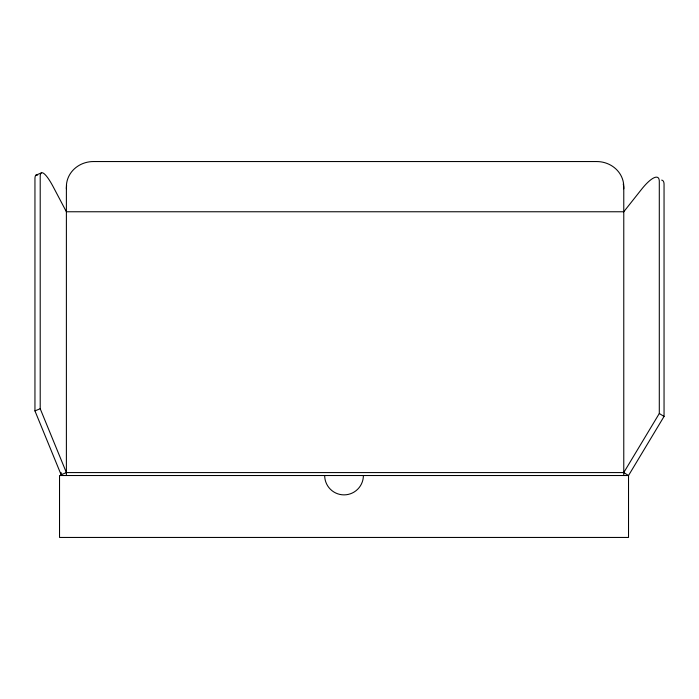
<?xml version="1.0" encoding="UTF-8"?>
<svg xmlns="http://www.w3.org/2000/svg" width="699" height="699" viewBox="0 0 699 699"><rect width="100%" height="100%" fill="white"/><g stroke="black" fill="none" stroke-linecap="round" stroke-linejoin="round"><path stroke-width="1.05" d="M623.77 472.576L659.297 413.502L659.297 181.417A30.966 8.309 -58.2 0 0 641.533 189.342L623.77 211.762L66.388 211.762L53.299 186.956A30.966 6.125 67.6 0 0 40.21 176.646L40.21 408.732L66.388 472.576L623.77 472.576L628.523 475.521L628.523 537.452L59.529 537.452L59.529 475.521L628.523 475.521L664.05 416.447L664.05 184.353A30.966 8.309 -58.2 0 0 661.673 180.115M35.946 175.152L41.206 172.985M62.499 475.521L61.128 474.743L34.95 410.898L40.21 408.732M66.388 472.576L61.128 474.743L61.128 472.559M659.297 413.502L664.05 416.447M623.77 475.521L623.77 186.65A27.095 25.103 0 0 0 596.675 161.548L93.483 161.548A27.095 25.103 0 0 0 66.388 186.65L66.388 475.521M34.95 410.898L34.95 178.813A30.966 6.125 67.6 0 1 37.659 175.117M363.384 475.521A19.354 19.354 0 0 1 344.03 494.875A19.354 19.354 0 0 1 324.677 475.521M623.255 183.942A27.095 25.103 0 0 1 623.77 188.835M66.388 188.835A27.095 25.103 0 0 1 66.615 185.558"/></g></svg>
